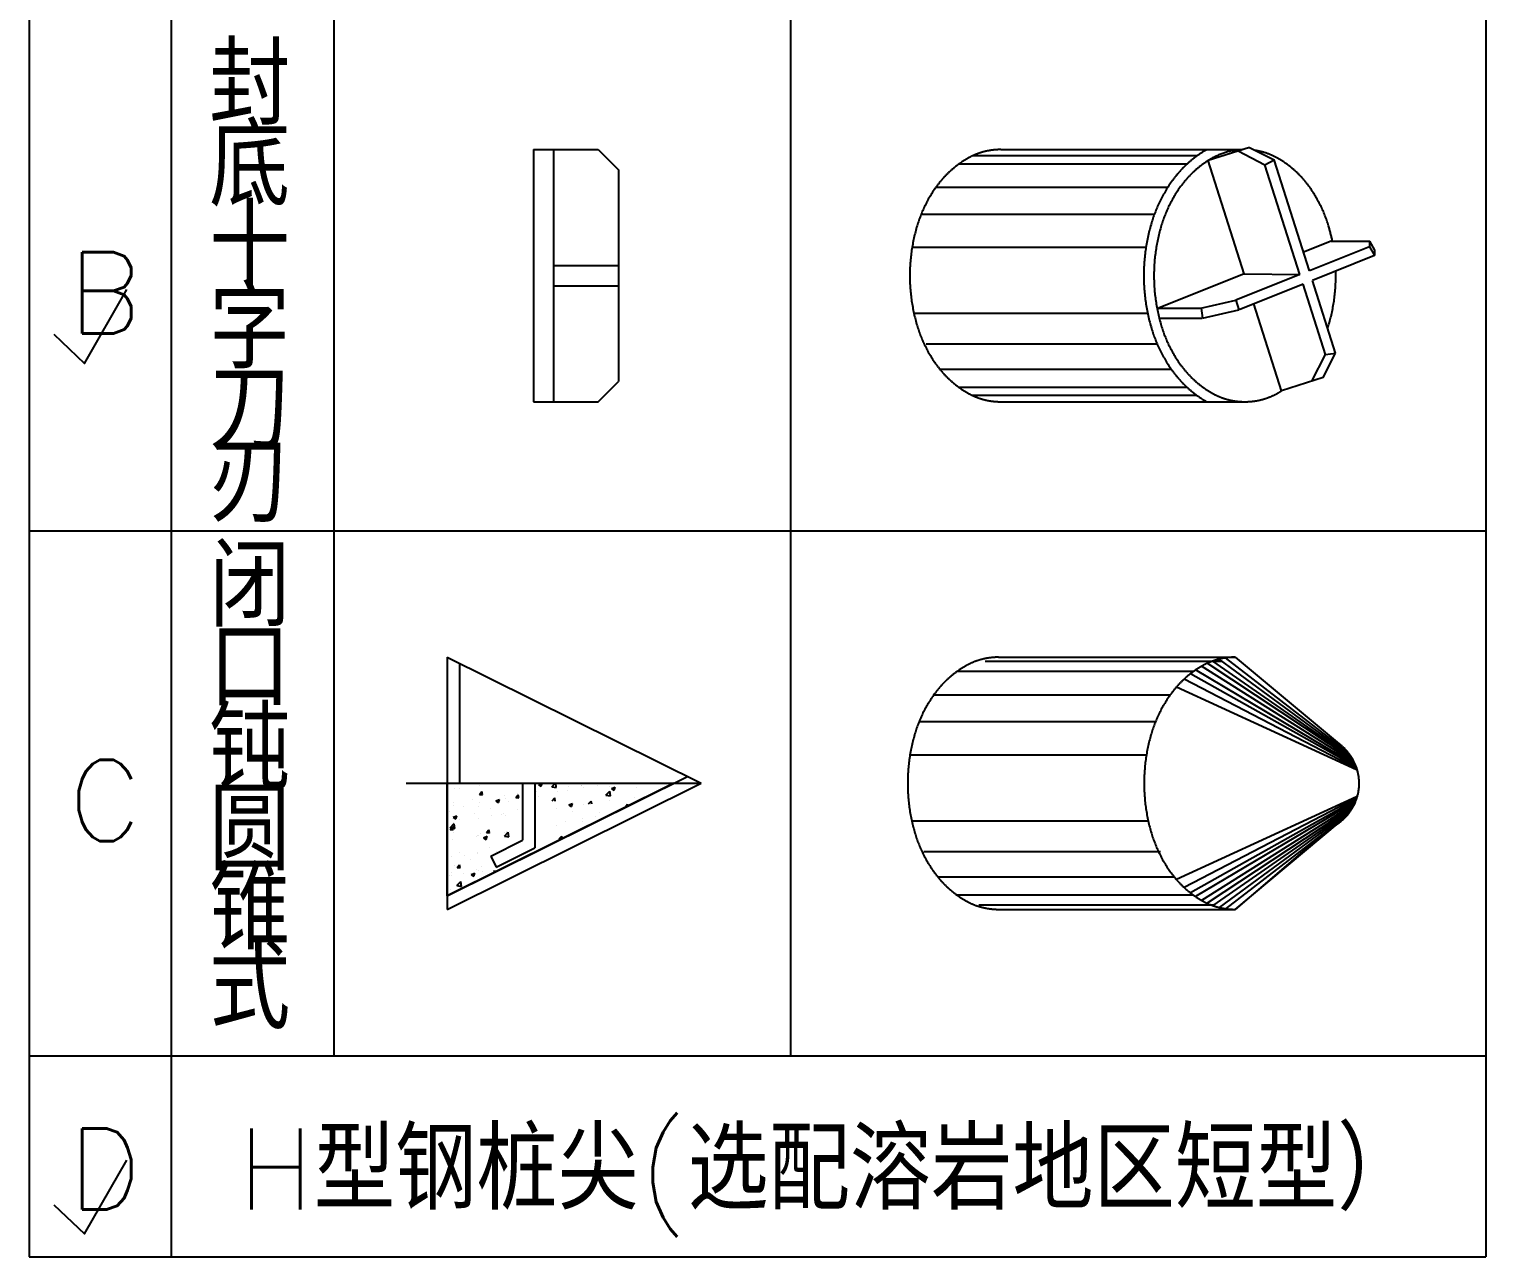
# Model space of a CAD drawing. Extents: x 299218 to 746073, y -331171 to -40619.
# Drawn here: x 342723 to 349898, y -247020 to -240973 of the extents above; entities that cross this region are included whole.
import ezdxf

# ---------------------------------------------------------------- set-up
doc = ezdxf.new("R2010")
doc.units = 0
doc.header["$LTSCALE"] = 1000
doc.header["$MEASUREMENT"] = 0
doc.linetypes.add('DASH', pattern=[0.35, 0.25, -0.1])
for name, color, linetype in [('13', 4, 'Continuous'), ('2', 7, 'Continuous'), ('STEEL', 6, 'Continuous')]:
    doc.layers.add(name, color=color, linetype=linetype)
doc.styles.add('HZ', font='simplex.shx', dxfattribs={"width": 0.8, "bigfont": 'hztxt.shx'})

# ---------------------------------------------------------------- blocks, each defined once
blk = doc.blocks.new('*X84')
at = {"color": 0}
for p, q in [((45155.2, 10891.7), (45155.2, 10891.7)), ((45157.7, 10868.8), (45157.7, 10868.8)), ((45183.5, 10869), (45183.5, 10869)), ((45281.4, 10839.4), (45293.5, 10853.8)), ((45281.4, 10839.4), (45296.3, 10838.1)), ((45284, 10884.9), (45284, 10884.9)), ((45296.4, 10838.1), (45293.5, 10853.8)), ((45329.3, 10894), (45329.3, 10894)), ((45404.5, 10834.6), (45404.5, 10834.6)), ((45460.7, 10823.8), (45472.8, 10838.1)), ((45467.1, 10842.9), (45467.1, 10842.9)), ((45475.7, 10822.4), (45472.8, 10838.1)), ((45561.8, 10855.3), (45561.8, 10855.3)), ((45572.9, 10888.3), (45587.9, 10894.1)), ((45572.9, 10888.3), (45585.4, 10879.9)), ((45585.4, 10879.9), (45590.1, 10894.1)), ((45637.8, 10877.2), (45654, 10894.1)), ((45637.8, 10877.2), (45660, 10873.8)), ((45653, 10888.8), (45653, 10888.8)), ((45660, 10873.7), (45657.6, 10894.1)), ((45665.5, 10854), (45665.5, 10854)), ((45716.3, 10856.6), (45716.3, 10856.6)), ((45719.7, 10876.1), (45719.7, 10876.1)), ((45782.3, 10884.4), (45782.3, 10884.4)), ((45786.5, 10883.1), (45786.5, 10883.1)), ((45795.3, 10872.7), (45795.3, 10872.7)), ((45862.1, 10881.6), (45862.1, 10881.6)), ((45904.6, 10835.8), (45924.1, 10856.1)), ((45904.6, 10835.8), (45926.8, 10832.4)), ((45919.9, 10877.5), (45919.9, 10877.5)), ((45923.7, 10890.3), (45923.7, 10890.3)), ((45926.8, 10832.4), (45924.1, 10856.1)), ((45932.2, 10868.3), (45949.7, 10875)), ((45932.2, 10868.3), (45944.6, 10859.9)), ((45944.6, 10859.9), (45949.7, 10875)), ((46053.4, 10871.9), (46053.4, 10871.9)), ((45152, 10801.4), (45152, 10801.4)), ((45154.7, 10785.6), (45154.7, 10785.6)), ((45204, 10777.9), (45204, 10777.9)), ((45246.7, 10813.8), (45246.7, 10813.8)), ((45278.9, 10781.5), (45278.9, 10781.5)), ((45281, 10801.6), (45281, 10801.6)), ((45337.4, 10772.3), (45337.4, 10772.3)), ((45362.9, 10807.7), (45380.4, 10814.4)), ((45362.9, 10807.7), (45375.3, 10799.3)), ((45375.3, 10799.3), (45380.4, 10814.4)), ((45410.8, 10820.4), (45410.8, 10820.4)), ((45424.7, 10806.5), (45424.7, 10806.5)), ((45460.7, 10823.8), (45475.7, 10822.5)), ((45470.9, 10766.7), (45470.9, 10766.7)), ((45570.5, 10831.5), (45570.5, 10831.5)), ((45640, 10808.1), (45652.1, 10822.4)), ((45655, 10806.7), (45652.1, 10822.4)), ((45662.4, 10770.8), (45662.4, 10770.8)), ((45722.1, 10787.7), (45739.7, 10794.4)), ((45722.1, 10787.7), (45734.6, 10779.3)), ((45734.6, 10779.3), (45739.7, 10794.4)), ((45792.3, 10789.5), (45792.3, 10789.5)), ((45819.4, 10792.4), (45831.4, 10806.7)), ((45834.3, 10791), (45831.4, 10806.7)), ((45920.6, 10807.1), (45920.6, 10807.1)), ((45998.7, 10776.7), (46010.7, 10791.1)), ((46012.4, 10781.8), (46010.7, 10791)), ((46046.9, 10823.1), (46046.9, 10823.1)), ((45133.1, 10756.5), (45133.1, 10756.5)), ((45137.3, 10675.1), (45156.8, 10695.4)), ((45151.7, 10702.4), (45151.7, 10702.4)), ((45152.8, 10727.1), (45170.3, 10733.8)), ((45152.8, 10727.1), (45165.2, 10718.7)), ((45159.5, 10671.6), (45156.8, 10695.3)), ((45165.3, 10718.6), (45170.3, 10733.8)), ((45180.9, 10715.2), (45180.9, 10715.2)), ((45256.7, 10744.4), (45256.7, 10744.4)), ((45277.9, 10718.4), (45277.9, 10718.4)), ((45338.8, 10736), (45338.8, 10736)), ((45390.1, 10738.7), (45390.1, 10738.7)), ((45401.4, 10744.3), (45401.4, 10744.3)), ((45407.8, 10737.1), (45407.8, 10737.1)), ((45706, 10707.4), (45706, 10707.4)), ((45737.8, 10755.4), (45737.8, 10755.4)), ((45789.2, 10706.3), (45789.2, 10706.3)), ((45790.5, 10721.8), (45790.5, 10721.8)), ((45851.8, 10732.4), (45851.8, 10732.4)), ((45871.2, 10749.8), (45871.2, 10749.8)), ((45136.8, 10667.1), (45148.8, 10681.5)), ((45136.8, 10667.1), (45151.7, 10665.8)), ((45137.3, 10675.1), (45159.5, 10671.6)), ((45151.7, 10665.7), (45148.8, 10681.4)), ((45154.2, 10650.9), (45154.2, 10650.9)), ((45268.6, 10632.3), (45268.6, 10632.3)), ((45273, 10637.4), (45273, 10637.4)), ((45274.9, 10635.2), (45274.9, 10635.2)), ((45287.7, 10645.2), (45287.7, 10645.2)), ((45302, 10626.4), (45319.5, 10633.1)), ((45302, 10626.4), (45314.5, 10618)), ((45314.5, 10618), (45319.5, 10633.1)), ((45316.1, 10651.4), (45328.1, 10665.8)), ((45316.1, 10651.4), (45331, 10650.1)), ((45331, 10650.1), (45328.2, 10665.7)), ((45335.6, 10645.7), (45335.6, 10645.7)), ((45404.1, 10633.7), (45423.6, 10654)), ((45404.1, 10633.7), (45426.3, 10630.2)), ((45404.7, 10653.9), (45404.7, 10653.9)), ((45414.4, 10657.3), (45414.4, 10657.3)), ((45421.1, 10639.6), (45421.1, 10639.6)), ((45426.3, 10630.2), (45423.6, 10654)), ((45430.3, 10658.1), (45430.3, 10658.1)), ((45659.4, 10687.5), (45659.4, 10687.5)), ((45674.7, 10620), (45686.8, 10634.4)), ((45689.2, 10621.3), (45686.8, 10634.4)), ((45148.6, 10619.2), (45148.6, 10619.2)), ((45182.7, 10552.4), (45182.7, 10552.4)), ((45271.9, 10552), (45271.9, 10552)), ((45328.5, 10577.4), (45328.5, 10577.4)), ((45364.5, 10559.5), (45364.5, 10559.5)), ((45401.7, 10570.7), (45401.7, 10570.7)), ((45145.6, 10536), (45145.6, 10536)), ((45158.2, 10489.5), (45158.2, 10489.5)), ((45171.5, 10479), (45183.5, 10493.4)), ((45171.5, 10479), (45186.4, 10477.7)), ((45186.4, 10477.7), (45183.5, 10493.4)), ((45207.2, 10538.8), (45207.2, 10538.8)), ((45239, 10517.5), (45239, 10517.5)), ((45269.8, 10547.1), (45269.8, 10547.1)), ((45291.7, 10483.9), (45291.7, 10483.9)), ((45132.4, 10439.9), (45132.4, 10439.9)), ((45141.5, 10440.2), (45141.5, 10440.2)), ((45142.5, 10452.7), (45142.5, 10452.7)), ((45170.4, 10390.2), (45189.9, 10410.5)), ((45192.7, 10386.7), (45189.9, 10410.4)), ((45204.1, 10448.5), (45204.1, 10448.5)), ((45241.2, 10445.1), (45258.7, 10451.8)), ((45241.2, 10445.1), (45253.6, 10436.7)), ((45253.7, 10436.7), (45258.7, 10451.8)), ((45268.8, 10468.7), (45268.8, 10468.7)), ((45278.2, 10464.9), (45278.2, 10464.9)), ((45298.7, 10460.9), (45298.7, 10460.9)), ((45350.8, 10463.4), (45365.7, 10462)), ((45138.3, 10349.8), (45138.3, 10349.8)), ((45139.5, 10369.5), (45139.5, 10369.5)), ((45170.4, 10390.2), (45192.7, 10386.7)), ((45189.3, 10390.4), (45189.3, 10390.4))]:
    blk.add_line(p, q, dxfattribs=at)

msp = doc.modelspace()

# ---------------------------------------------------------------- linework, layer by layer
for p, q in [((346472.8, -237643.5), (346472.8, -246029.9)), ((343422.8, -238443.5), (343422.8, -247019.7))]:
    msp.add_line(p, q)
at = {"color": 7}
for p, q in [((342722.8, -243443.5), (349898, -243443.5)), ((342722.8, -246029.9), (349898, -246029.9))]:
    msp.add_line(p, q, dxfattribs=at)
at = {"layer": '13', "color": 6}
for points in [[(342845, -242476.3), (342994.7, -242619.4), (343204.7, -242255.6)], [(342845, -246763.7), (342994.7, -246906.7), (343204.7, -246543)]]:
    msp.add_lwpolyline(points, dxfattribs=at)
at = {"layer": '2', "linetype": 'DASH', "ltscale": 15}
for p, q in [((345206.3, -241566.7), (345206.3, -242808.4)), ((345206.3, -241566.7), (345306.3, -241566.7)), ((345306.3, -241566.7), (345306.3, -242808.4)), ((345306.3, -241566.7), (345526.3, -241566.7)), ((345526.3, -241566.7), (345626.3, -241666.7)), ((347508.6, -241566.7), (348699.8, -241566.7)), ((348734.2, -241555.8), (348530.2, -241620.9)), ((348678.6, -241573.5), (348809.5, -241641)), ((348734.2, -241555.8), (348854.6, -241617.9)), ((347305.2, -241636), (348428.1, -241636)), ((347372.9, -241596.2), (348477.4, -241596.2)), ((348708.2, -242178.7), (348530.2, -241620.9)), ((348809.5, -241641), (348854.6, -241617.9)), ((348982.1, -242181.7), (348809.5, -241641)), ((349028.7, -242163.2), (348854.6, -241617.9)), ((345626.3, -241666.7), (345626.3, -242708.4)), ((347189.4, -241752), (348331.5, -241752)), ((347116.9, -241884), (348265.7, -241884)), ((349136.7, -242017.8), (348999.7, -242072.4)), ((349136.7, -242017.8), (349326.7, -242017.8)), ((349324.8, -242017.8), (349349.7, -242061.7)), ((349324.8, -242017.8), (349324.8, -242045)), ((347072.1, -242047.9), (348223.9, -242047.9)), ((349324.8, -242045), (349028.7, -242163.2)), ((349349.7, -242088.9), (349043.9, -242210.9)), ((349324.8, -242045), (349349.7, -242088.9)), ((349349.7, -242061.7), (349349.7, -242088.9)), ((345306.3, -242137.6), (345626.3, -242137.6)), ((345306.3, -242137.6), (345626.3, -242137.6)), ((348708.2, -242178.7), (348285.4, -242347.4)), ((348982.1, -242181.7), (348665.8, -242307.9)), ((348997.4, -242229.5), (348682.2, -242355.2)), ((348708.2, -242178.7), (348982.1, -242181.7)), ((349108, -242576), (348997.4, -242229.5)), ((349158.1, -242568.7), (349043.9, -242210.9)), ((345306.3, -242237.6), (345626.3, -242237.6)), ((347080.8, -242372.7), (348232.2, -242372.7)), ((348285.4, -242347.4), (348496.3, -242347.4)), ((348494, -242347.7), (348667.2, -242307.5)), ((348496.3, -242347.4), (348502, -242397.2)), ((348502, -242397.2), (348680.8, -242355.7)), ((348665.8, -242307.9), (348680.8, -242355.7)), ((348892, -242754.3), (348755.3, -242326.1)), ((348286.7, -242397.4), (348499.7, -242397.4)), ((347140.7, -242523.2), (348278.6, -242523.2)), ((349040.5, -242706.9), (349108, -242576)), ((349096, -242689.2), (349158.1, -242568.7)), ((349108, -242576), (349158.1, -242568.7)), ((347208.5, -242648.3), (348348.4, -242648.3)), ((345526.3, -242808.4), (345626.3, -242708.4)), ((349096, -242689.2), (348892, -242754.3)), ((347300.8, -242736), (348424.7, -242736)), ((347366.1, -242775.9), (348473, -242775.9)), ((345206.3, -242808.4), (345306.3, -242808.4)), ((345306.3, -242808.4), (345526.3, -242808.4)), ((347508.6, -242808.4), (348711.1, -242808.4)), ((344782.6, -244066.7), (344782.6, -245308.4)), ((344782.6, -244066.7), (346032.8, -244687.6)), ((344842.6, -244096.5), (344842.6, -244687.6)), ((347432.2, -244086.2), (348596.8, -244086.2)), ((347498.1, -244066.7), (348662.6, -244066.7)), ((349244, -244572.5), (348525.9, -244096.6)), ((349236.3, -244560.4), (348553.9, -244085.3)), ((349228.6, -244548.4), (348583.6, -244076.4)), ((349217.9, -244533.5), (348615.5, -244070.2)), ((348662.6, -244066.7), (349175.4, -244493.8)), ((347294.7, -244136), (348459.2, -244136)), ((349256.1, -244605.4), (348442.8, -244148.2)), ((349251.7, -244594.4), (348468.5, -244129.5)), ((349247.3, -244583.4), (348497.7, -244111.2)), ((349260.5, -244621.8), (348373.5, -244213.8)), ((349259.4, -244614.1), (348411.8, -244174.4)), ((347178.9, -244252), (348343.4, -244252)), ((347106.4, -244384), (348271, -244384)), ((347061.6, -244547.9), (348226.1, -244547.9)), ((344782.6, -245241.4), (345965.3, -244654.1)), ((345897.9, -244687.6), (344782.6, -245241.4)), ((344782.6, -245241.4), (344782.6, -244687.6)), ((344782.6, -245308.4), (346032.8, -244687.6)), ((345153.3, -244687.6), (345153.3, -244968.4)), ((345213.3, -244687.6), (345213.3, -245005.6)), ((349260.5, -244753.4), (348373.5, -245161.4)), ((349259.4, -244761), (348411.8, -245200.8)), ((349256.1, -244769.8), (348442.8, -245227)), ((349251.7, -244780.8), (348468.5, -245245.6)), ((349247.3, -244791.7), (348497.7, -245264)), ((349244, -244802.7), (348525.9, -245278.6)), ((349236.3, -244814.8), (348553.9, -245289.9)), ((347070.3, -244872.7), (348234.9, -244872.7)), ((349228.6, -244826.8), (348583.6, -245298.8)), ((349217.9, -244841.7), (348615.5, -245305)), ((348662.6, -245308.4), (349175.4, -244881.4)), ((349132.5, -244906.3), (348662.6, -245308.4)), ((344996.7, -245046.1), (345153.3, -244968.4)), ((345023.4, -245099.8), (345213.3, -245005.6)), ((347130.2, -245023.2), (348294.7, -245023.2)), ((344996.7, -245046.1), (345023.4, -245099.8)), ((347198, -245148.3), (348362.5, -245148.3)), ((347290.3, -245236), (348454.8, -245236)), ((347400.5, -245285.8), (348565, -245285.8)), ((347498.1, -245308.4), (348662.6, -245308.4))]:
    msp.add_line(p, q, dxfattribs=at)
at = {"layer": '2', "color": 3, "linetype": 'DASH', "ltscale": 15}
msp.add_line((344579.3, -244687.6), (346032.8, -244687.6), dxfattribs=at)
at = {"layer": '2', "linetype": 'DASH', "ltscale": 15}
for points in [[(347508.6, -241566.7, 0.131023), (347345.3, -241610.3, 0.106557), (347191.8, -241748.6, 0.083851), (347096.5, -241942, 0.072735), (347060.6, -242187.6, 0.072735), (347096.5, -242433.2, 0.083851), (347191.8, -242626.6, 0.106557), (347345.3, -242764.9, 0.131023), (347508.6, -242808.4, 0.131023)], [(348523.2, -241566.7, 0.00023), (348522.9, -241566.9, 0.106557), (348353.8, -241719.3, 0.083851), (348251.1, -241927.7, 0.072735), (348213.1, -242187.6, 0.072735), (348251.1, -242447.5, 0.083851), (348353.8, -242655.9, 0.106557), (348522.9, -242808.3, 0.00023), (348523.2, -242808.4, 0.131023)], [(348699.1, -241567, 0.121752), (348547.8, -241610.3, 0.106557), (348394.3, -241748.6, 0.083851), (348299, -241942, 0.072735), (348263.1, -242187.6, 0.072735), (348299, -242433.2, 0.083851), (348394.3, -242626.6, 0.106557), (348547.8, -242764.9, 0.131023), (348711.1, -242808.4, 0.131023), (348874.4, -242764.9, 0.010494), (348892, -242754.3, 0.083851)], [(349142.1, -242017.8, 0.022774), (349123.1, -241942, 0.083851), (349027.8, -241748.6, 0.106557), (348874.4, -241610.3, 0.090283), (348763.6, -241571, 0.131023)], [(349119.1, -242446.3, 0.005304), (349123.1, -242433.2, 0.072735), (349159, -242187.6, 0.006557), (349158.8, -242165.1, 0.083851)], [(347498.1, -244066.7, 0.131023), (347334.8, -244110.3, 0.106557), (347181.3, -244248.6, 0.083851), (347086, -244442, 0.072735), (347050.1, -244687.6, 0.072735), (347086, -244933.2, 0.083851), (347181.3, -245126.6, 0.106557), (347334.8, -245264.9, 0.131023), (347498.1, -245308.4, 0.131023)], [(348662.6, -244066.7, 0.131023), (348499.3, -244110.3, 0.106557), (348345.9, -244248.6, 0.083851), (348250.6, -244442, 0.072735), (348214.7, -244687.6, 0.072735), (348250.6, -244933.2, 0.083851), (348345.9, -245126.6, 0.106557), (348499.3, -245264.9, 0.131023), (348662.6, -245308.4, 0.131023)]]:
    msp.add_lwpolyline(points, format="xyb", dxfattribs=at)
msp.add_arc((349034.2, -244687.6), 239.8, 294.20752, 53.92493, dxfattribs=at)
at = {"layer": 'STEEL'}
for p, q in [((342722.8, -237643.5), (342722.8, -247019.7)), ((344222.8, -237643.5), (344222.8, -246029.9)), ((349898, -237643.5), (349898, -247019.7)), ((342722.8, -247019.7), (349898, -247019.7))]:
    msp.add_line(p, q, dxfattribs=at)

# ---------------------------------------------------------------- block references
at = {"layer": '2', "linetype": 'DASH', "ltscale": 15, "xscale": 0.9999974754173308, "yscale": 0.9999974754173308, "zscale": 0.9999974754173308}
msp.add_blockref('*X84', (299659.5, -255581.7), dxfattribs=at)

# ---------------------------------------------------------------- texts
at = {"color": 7, "style": 'HZ'}
for s, height, p in [('封', 400, (343609.3, -241445)), ('底', 400, (343609.3, -241845)), ('十', 400, (343609.3, -242245)), ('B', 400, (342916, -242472.3)), ('字', 400, (343609.3, -242645)), ('刀', 400, (343609.3, -243045)), ('刃', 400, (343609.3, -243400)), ('闭', 400, (343609.3, -243916.3)), ('口', 400, (343609.3, -244316.3)), ('钝', 400, (343609.3, -244716.3)), ('C', 400, (342916, -244972.3)), ('圆', 400, (343609.3, -245116.3)), ('锥', 400, (343609.3, -245504.5)), ('式', 400, (343609.3, -245896.2)), ('H型钢桩尖(选配溶岩地区短型）', 399.999, (343748.7, -246787.1)), ('D', 400, (342916, -246787.1))]:
    msp.add_text(s, height=height, dxfattribs=at).set_placement(p)

doc.saveas('drawing.dxf')
